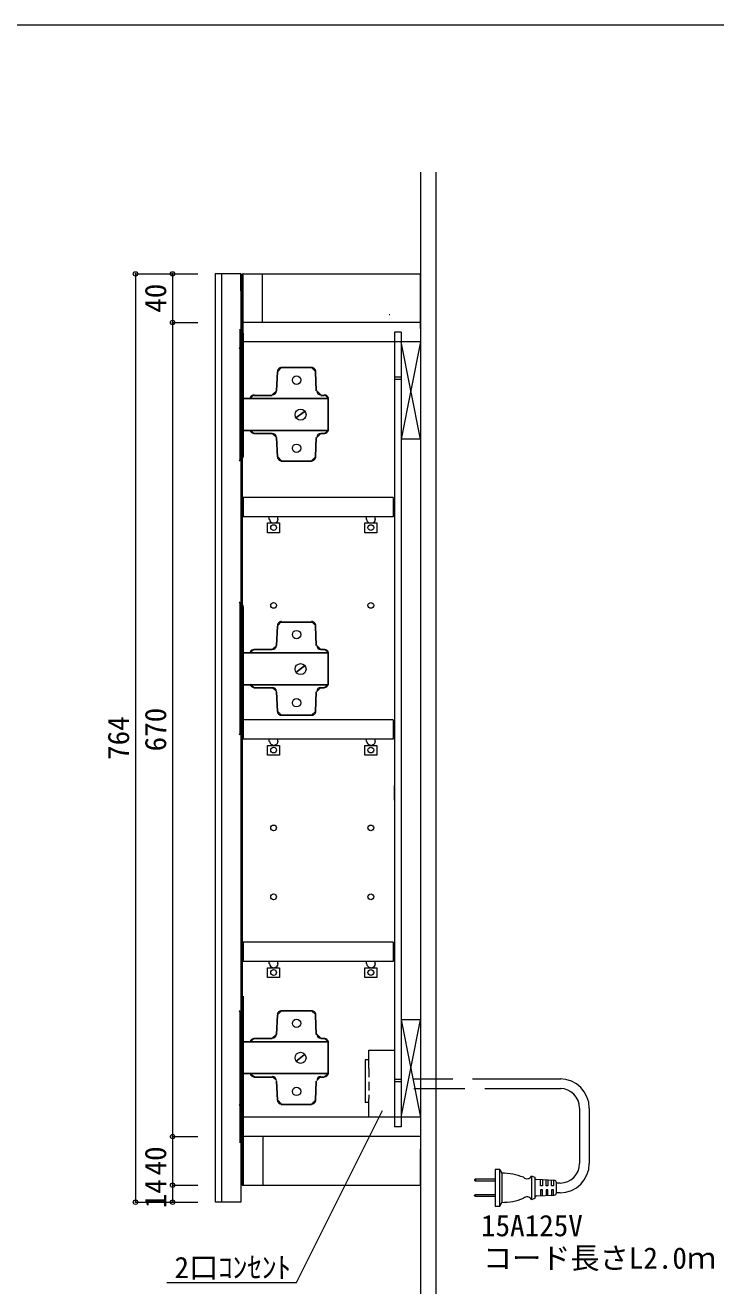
# Model space of a CAD drawing. Units: millimetres at full size, sheet at 1:6. Extents: x -1249 to 1249, y -827 to 827.
# Drawn here: x 159 to 727, y -211 to 827 of the extents above; entities that cross this region are included whole.
import ezdxf
from ezdxf.enums import TextEntityAlignment as Align

# ---------------------------------------------------------------- set-up
doc = ezdxf.new("R2010")
doc.units = ezdxf.units.MM
doc.header["$LTSCALE"] = 6
doc.header["$PDMODE"] = 32
doc.header["$PDSIZE"] = 3.6
doc.linetypes.add('DASHED1', pattern=[1.8, 1.2, -0.6])
doc.layers.add('0-0_0', color=7, linetype='Continuous', lineweight=15)
doc.layers.add('1-0', color=7, linetype='Continuous', lineweight=15)
doc.styles.add('ＭＳ ゴシック', font='')
doc.styles.get('ＭＳ ゴシック').set_extended_font_data('MS Gothic')

msp = doc.modelspace()

# ---------------------------------------------------------------- linework, layer by layer
at = {"layer": '0-0_0', "lineweight": 18}
msp.add_lwpolyline([(-1249.379, -826.86), (1248.863, -826.86), (1248.863, 826.506), (-1249.379, 826.506)], close=True, dxfattribs=at)
at = {"layer": '1-0'}
for p, q in [((483.985, 705.7), (483.985, -427.601)), ((496.485, 705.7), (496.485, 589.678)), ((335.981, 621.871), (314.981, 621.871)), ((314.981, 621.871), (314.981, -142.129)), ((319.981, 621.871), (319.981, -142.129)), ((335.981, 607.871), (335.981, 621.871)), ((335.981, 621.871), (335.981, -142.129)), ((337.985, 581.875), (337.985, 621.871)), ((353.985, 581.875), (353.985, 621.871)), ((483.985, 576.875), (483.985, 621.871)), ((483.985, 606.875), (483.985, -98.129)), ((483.985, 591.875), (483.985, 486.875)), ((483.985, 581.875), (337.985, 581.875)), ((337.985, 565.875), (337.985, 581.875)), ((458.087, 588.375), (458.597, 588.375)), ((496.485, 589.678), (496.485, -427.601)), ((467.985, 573.862), (467.985, -79.96)), ((483.985, 565.875), (337.985, 565.875)), ((483.985, 565.875), (467.985, 485.875)), ((483.985, 485.875), (467.985, 565.875)), ((467.985, 536.875), (462.485, 536.875)), ((467.985, 534.875), (462.485, 534.875)), ((483.985, 485.875), (467.985, 485.875)), ((338.049, 437.963), (338.049, 421.963)), ((461.473, 437.963), (338.049, 437.963)), ((362.433, 416.868), (363.524, 416.868)), ((442.497, 416.868), (443.589, 416.868)), ((338.049, 254.906), (338.049, 238.906)), ((461.473, 254.906), (338.049, 254.906)), ((362.433, 233.811), (363.524, 233.811)), ((442.497, 233.811), (443.589, 233.811)), ((338.049, 71.849), (338.049, 55.849)), ((461.473, 71.849), (338.049, 71.849)), ((362.433, 50.754), (363.524, 50.754)), ((442.497, 50.754), (443.589, 50.754)), ((467.985, -72.129), (483.985, 7.871)), ((483.985, 7.041), (483.985, -82.959)), ((441.485, -32.129), (441.485, -17.129)), ((441.485, -17.129), (462.485, -17.129)), ((462.485, -17.129), (462.485, -72.129)), ((441.485, -24.946), (438.485, -24.946)), ((438.485, -24.946), (438.485, -59.946)), ((467.985, -41.129), (462.485, -41.129)), ((478.312, -40.629), (510.415, -40.629)), ((526.852, -40.629), (599.592, -40.629)), ((467.985, -43.129), (462.485, -43.129)), ((478.312, -48.629), (520.415, -48.629)), ((536.852, -48.629), (599.592, -48.629)), ((441.485, -59.946), (438.485, -59.946)), ((441.485, -72.129), (441.485, -57.129)), ((462.485, -72.129), (441.485, -72.129)), ((614.836, -64.629), (614.836, -110.351)), ((622.836, -64.629), (622.836, -110.351)), ((467.985, -79.96), (462.485, -79.96)), ((351.941, -88.129), (337.985, -88.129)), ((483.985, -88.129), (338.049, -88.129)), ((338.049, -88.129), (338.049, -128.129)), ((354.049, -88.129), (354.049, -128.129)), ((483.985, -128.129), (483.985, -98.129)), ((529.129, -123.181), (528.291, -123.666)), ((528.291, -123.666), (528.291, -124.166)), ((528.291, -124.166), (529.129, -124.651)), ((545.291, -123.181), (529.129, -123.181)), ((529.129, -123.181), (529.129, -124.651)), ((545.291, -115.266), (545.291, -130.267)), ((549.291, -115.266), (545.291, -115.266)), ((549.291, -115.266), (550.808, -118.266)), ((549.291, -130.267), (549.291, -115.266)), ((550.808, -118.266), (550.808, -130.267)), ((575.292, -120.716), (575.292, -130.267)), ((578.292, -121.716), (575.292, -120.716)), ((578.292, -130.267), (578.292, -121.716)), ((593.878, -124.184), (579.272, -123.558)), ((582.792, -128.517), (582.792, -123.709)), ((584.292, -123.773), (584.292, -128.517)), ((587.292, -128.517), (587.292, -123.902)), ((588.792, -123.966), (588.792, -128.517)), ((591.792, -128.517), (591.792, -124.095)), ((593.292, -124.159), (593.292, -128.517)), ((529.129, -124.651), (545.291, -124.651)), ((545.291, -130.267), (545.291, -145.267)), ((549.291, -145.267), (549.291, -130.267)), ((550.808, -130.267), (550.808, -142.267)), ((575.292, -130.267), (575.292, -139.817)), ((578.292, -138.817), (578.292, -130.267)), ((584.292, -128.517), (582.792, -128.517)), ((582.792, -132.017), (582.792, -136.824)), ((584.292, -132.017), (582.792, -132.017)), ((584.292, -136.76), (584.292, -132.017)), ((588.792, -128.517), (587.292, -128.517)), ((587.292, -132.017), (587.292, -136.631)), ((588.792, -132.017), (587.292, -132.017)), ((588.792, -136.567), (588.792, -132.017)), ((593.292, -128.517), (591.792, -128.517)), ((591.792, -132.017), (591.792, -136.438)), ((593.292, -132.017), (591.792, -132.017)), ((593.292, -136.374), (593.292, -132.017)), ((595.792, -130.267), (595.792, -126.182)), ((598.836, -126.351), (595.792, -126.351)), ((595.792, -134.351), (595.792, -130.267)), ((598.836, -134.351), (595.792, -134.351)), ((335.981, -142.129), (314.981, -142.129)), ((335.981, -141.129), (335.981, -142.129)), ((528.291, -136.367), (529.129, -135.882)), ((528.291, -136.867), (528.291, -136.367)), ((529.129, -137.352), (528.291, -136.867)), ((529.129, -135.882), (545.291, -135.882)), ((529.129, -137.352), (529.129, -135.882)), ((545.291, -137.352), (529.129, -137.352)), ((549.291, -145.267), (550.808, -142.267)), ((575.292, -139.817), (578.292, -138.817)), ((579.272, -136.975), (593.878, -136.349)), ((545.291, -145.267), (549.291, -145.267))]:
    msp.add_line(p, q, dxfattribs=at)
at = {"layer": '1-0', "color": 4, "lineweight": 9}
for p, q in [((249.321, 621.871), (300.562, 621.871)), ((249.321, 621.871), (249.321, -142.129)), ((279.842, 621.871), (279.842, 581.875)), ((279.842, 621.871), (300.562, 621.871)), ((279.842, 581.875), (300.562, 581.875)), ((279.842, 581.875), (279.842, -88.129)), ((279.842, -88.129), (300.562, -88.129)), ((279.842, -88.129), (279.842, -128.129)), ((279.842, -128.129), (300.562, -128.129)), ((279.842, -128.129), (279.842, -142.129)), ((249.321, -142.129), (300.562, -142.129)), ((279.842, -142.129), (300.562, -142.129))]:
    msp.add_line(p, q, dxfattribs=at)
at = {"layer": '1-0', "color": 8, "lineweight": 18}
for p, q in [((338.045, 557.335), (334.588, 560.792)), ((369.525, 544.779), (366.068, 541.322)), ((397.73, 541.322), (394.272, 544.779)), ((346.961, 522.215), (343.614, 519.623)), ((361.883, 522.215), (365.336, 525.516)), ((398.461, 525.516), (401.915, 522.215)), ((408.174, 519.623), (404.826, 522.215)), ((343.614, 493.146), (346.961, 490.554)), ((365.336, 487.253), (361.883, 490.554)), ((401.915, 490.554), (398.461, 487.253)), ((404.826, 490.554), (408.174, 493.146)), ((334.588, 468.341), (338.045, 471.798)), ((366.068, 471.447), (369.525, 467.99)), ((394.272, 467.99), (397.73, 471.447)), ((338.045, 347.904), (334.588, 351.361)), ((369.525, 335.712), (366.068, 332.255)), ((397.73, 332.255), (394.272, 335.712)), ((346.961, 312.784), (343.614, 310.191)), ((361.883, 312.784), (365.336, 316.085)), ((398.461, 316.085), (401.915, 312.784)), ((408.174, 310.191), (404.826, 312.784)), ((343.614, 284.079), (346.961, 281.486)), ((365.336, 278.186), (361.883, 281.486)), ((401.915, 281.486), (398.461, 278.186)), ((404.826, 281.486), (408.174, 284.079)), ((366.068, 262.016), (369.525, 258.559)), ((394.272, 258.559), (397.73, 262.016)), ((334.588, 242.91), (338.045, 246.367)), ((338.045, 11.64), (334.588, 15.098)), ((369.525, 15.449), (366.068, 11.991)), ((397.73, 11.991), (394.272, 15.449)), ((346.961, -7.479), (343.614, -10.072)), ((361.883, -7.115), (365.336, -3.815)), ((398.461, -3.815), (401.915, -7.115)), ((408.174, -10.072), (404.826, -7.479)), ((343.614, -36.184), (346.961, -38.777)), ((365.336, -42.077), (361.883, -38.777)), ((401.915, -38.777), (398.461, -42.077)), ((404.826, -38.777), (408.174, -36.184)), ((334.588, -62.353), (338.045, -58.896)), ((366.068, -57.883), (369.525, -61.341)), ((394.272, -61.341), (397.73, -57.883))]:
    msp.add_line(p, q, dxfattribs=at)
at = {"layer": '1-0', "color": 1, "lineweight": 18}
msp.add_line((462.409, 188.684), (462.409, 200.694), dxfattribs=at)
at = {"layer": '1-0', "linetype": 'DASHED1'}
msp.add_line((441.485, -32.129), (441.485, -57.129), dxfattribs=at)
at = {"layer": '1-0'}
for points in [[(336.985, 576.875), (336.985, 621.871), (483.985, 621.871)], [(336.985, 576.875), (336.985, -128.129), (483.985, -128.129)], [(467.985, 573.862), (462.485, 573.862), (462.485, -79.96)], [(461.473, 437.963), (461.473, 421.963), (338.049, 421.963)], [(366.436, 419.78), (366.436, 421.963), (359.157, 421.963), (359.157, 419.78)], [(446.501, 419.78), (446.501, 421.963), (439.222, 421.963), (439.222, 419.78)], [(461.473, 254.906), (461.473, 238.906), (338.049, 238.906)], [(366.436, 237.087), (366.436, 238.906), (359.157, 238.906), (359.157, 237.087)], [(446.501, 237.087), (446.501, 238.906), (439.222, 238.906), (439.222, 237.087)], [(461.473, 71.849), (461.473, 55.849), (338.049, 55.849)], [(366.436, 54.03), (366.436, 55.849), (359.157, 55.849), (359.157, 54.03)], [(446.501, 54.03), (446.501, 55.849), (439.222, 55.849), (439.222, 54.03)], [(483.985, 7.871), (467.985, 7.871), (483.985, -72.129)], [(275.134, -208.192), (381.907, -208.192), (452.708, -66.589)], [(483.985, -72.129), (337.985, -72.129), (337.985, -88.129)]]:
    msp.add_lwpolyline(points, dxfattribs=at)
at = {"layer": '1-0', "color": 8, "lineweight": 18}
for points in [[(335.446, 467.977), (335.446, 576.428), (335.446, 467.977)], [(338.045, 573.153), (338.045, 471.616), (338.045, 573.153)], [(366.068, 541.14), (365.34, 525.491), (366.068, 541.14)], [(394.09, 544.779), (369.343, 544.779), (394.09, 544.779)], [(398.094, 525.491), (397.366, 541.14), (398.094, 525.491)], [(361.701, 521.852), (346.779, 521.852), (361.701, 521.852)], [(404.644, 521.852), (401.733, 521.852), (404.644, 521.852)], [(381.353, 503.291), (388.267, 508.386), (381.353, 503.291)], [(361.701, 490.554), (346.779, 490.554), (361.701, 490.554)], [(404.644, 490.554), (401.733, 490.554), (404.644, 490.554)], [(366.068, 471.265), (365.34, 487.278), (366.068, 471.265)], [(398.094, 487.278), (397.366, 471.265), (398.094, 487.278)], [(394.09, 467.626), (369.343, 467.626), (394.09, 467.626)], [(335.446, 242.546), (335.446, 350.997), (335.446, 242.546)], [(338.045, 347.722), (338.045, 246.185), (338.045, 347.722)], [(366.068, 332.073), (365.34, 316.06), (366.068, 332.073)], [(394.09, 335.348), (369.343, 335.348), (394.09, 335.348)], [(398.094, 316.06), (397.366, 332.073), (398.094, 316.06)], [(361.701, 312.784), (346.779, 312.784), (361.701, 312.784)], [(404.644, 312.784), (401.733, 312.784), (404.644, 312.784)], [(381.353, 293.86), (388.267, 298.955), (381.353, 293.86)], [(361.701, 281.122), (346.779, 281.122), (361.701, 281.122)], [(404.644, 281.122), (401.733, 281.122), (404.644, 281.122)], [(366.068, 261.834), (365.34, 277.847), (366.068, 261.834)], [(398.094, 277.847), (397.366, 261.834), (398.094, 277.847)], [(394.09, 258.559), (369.343, 258.559), (394.09, 258.559)], [(338.045, 27.458), (338.045, -74.078), (338.045, 27.458)], [(335.446, -93.353), (335.446, 15.098), (335.446, -93.353)], [(366.068, 11.809), (365.34, -4.203), (366.068, 11.809)], [(394.09, 15.449), (369.343, 15.449), (394.09, 15.449)], [(398.094, -4.203), (397.366, 11.809), (398.094, -4.203)], [(361.701, -7.479), (346.779, -7.479), (361.701, -7.479)], [(404.644, -7.479), (401.733, -7.479), (404.644, -7.479)], [(381.353, -26.403), (388.267, -20.944), (381.353, -26.403)], [(361.701, -39.141), (346.779, -39.141), (361.701, -39.141)], [(404.644, -39.141), (401.733, -39.141), (404.644, -39.141)], [(366.068, -58.065), (365.34, -42.416), (366.068, -58.065)], [(398.094, -42.416), (397.366, -58.065), (398.094, -42.416)], [(394.09, -61.704), (369.343, -61.704), (394.09, -61.704)]]:
    msp.add_lwpolyline(points, dxfattribs=at)
for points in [[(338.045, 519.304), (407.92, 519.304), (407.92, 493.101), (338.045, 493.101), (407.92, 493.101), (407.92, 519.304)], [(338.045, 309.873), (407.92, 309.873), (407.92, 283.67), (338.045, 283.67), (407.92, 283.67), (407.92, 309.873)], [(338.045, -10.026), (407.92, -10.026), (407.92, -36.229), (338.045, -36.229), (407.92, -36.229), (407.92, -10.026)]]:
    msp.add_lwpolyline(points, close=True, dxfattribs=at)
at = {"layer": '1-0'}
for points in [[(367.892, 416.868), (367.892, 408.862), (358.066, 408.862), (358.066, 416.868)], [(447.956, 416.868), (447.956, 408.862), (438.13, 408.862), (438.13, 416.868)], [(367.892, 233.811), (367.892, 225.805), (358.066, 225.805), (358.066, 233.811)], [(447.956, 233.811), (447.956, 225.805), (438.13, 225.805), (438.13, 233.811)], [(367.892, 50.754), (367.892, 42.748), (358.066, 42.748), (358.066, 50.754)], [(447.956, 50.754), (447.956, 42.748), (438.13, 42.748), (438.13, 50.754)]]:
    msp.add_lwpolyline(points, close=True, dxfattribs=at)
at = {"layer": '1-0', "color": 8, "lineweight": 18}
for centre, radius in [((381.899, 534.407), 3.457), ((381.899, 534.407), 3.457), ((385.174, 506.021), 4.549), ((385.174, 506.021), 4.549), ((381.899, 478.362), 3.457), ((381.899, 478.362), 3.457), ((381.899, 324.976), 3.457), ((381.899, 324.976), 3.457), ((385.174, 296.589), 4.549), ((385.174, 296.589), 4.549), ((381.899, 268.931), 3.457), ((381.899, 268.931), 3.457), ((381.899, 5.077), 3.457), ((381.899, 5.077), 3.457), ((385.174, -23.31), 4.549), ((385.174, -23.31), 4.549), ((381.899, -50.969), 3.457), ((381.899, -50.969), 3.457)]:
    msp.add_circle(centre, radius, dxfattribs=at)
at = {"layer": '1-0'}
for centre in [(362.979, 413.047), (443.043, 413.047), (362.979, 229.99), (443.043, 229.99), (362.979, 46.933), (443.043, 46.933)]:
    msp.add_circle(centre, 2.365, dxfattribs=at)
at = {"layer": '1-0', "lineweight": 18}
for centre in [(362.979, 413.047), (443.043, 413.047), (362.979, 348.995), (443.043, 348.995), (362.979, 229.99), (443.043, 229.99), (362.979, 165.938), (443.043, 165.938), (362.979, 109.165), (443.043, 109.165), (362.979, 46.933), (443.043, 46.933)]:
    msp.add_circle(centre, 2.365, dxfattribs=at)
at = {"layer": '1-0', "color": 8, "lineweight": 18}
for centre, start, end in [((334.588, 557.335), 359.99996, 90.00004), ((369.525, 541.322), 89.99996, 180.00004), ((394.272, 541.322), 359.99996, 90.00004), ((346.961, 518.758), 90, 165.52001), ((361.883, 525.673), 269.99997, 357.39629), ((401.915, 525.673), 182.60371, 270.00003), ((404.826, 518.758), 14.47999, 90), ((346.961, 494.011), 194.47999, 270), ((361.883, 487.096), 2.60371, 90.00003), ((401.915, 487.096), 89.99997, 177.39629), ((404.826, 494.011), 270, 345.52001), ((334.588, 471.798), 269.99996, 0.00004), ((369.525, 471.447), 179.99996, 270.00004), ((394.272, 471.447), 269.99996, 0.00004), ((334.588, 347.904), 359.99996, 90.00004), ((369.525, 332.255), 89.99996, 180.00004), ((394.272, 332.255), 359.99996, 90.00004), ((346.961, 309.327), 90, 165.52001), ((361.883, 316.242), 269.99997, 357.39629), ((401.915, 316.242), 182.60371, 270.00003), ((404.826, 309.327), 14.47999, 90), ((346.961, 284.944), 194.47999, 270), ((361.883, 278.029), 2.60371, 90.00003), ((401.915, 278.029), 89.99997, 177.39629), ((404.826, 284.944), 270, 345.52001), ((369.525, 262.016), 179.99996, 270.00004), ((394.272, 262.016), 269.99996, 0.00004), ((334.588, 246.367), 269.99996, 0.00004), ((334.588, 11.64), 359.99996, 90.00004), ((369.525, 11.991), 89.99996, 180.00004), ((394.272, 11.991), 359.99996, 90.00004), ((346.961, -10.936), 90, 165.52001), ((361.883, -3.658), 269.99997, 357.39629), ((401.915, -3.658), 182.60371, 270.00003), ((404.826, -10.936), 14.47999, 90), ((346.961, -35.32), 194.47999, 270), ((361.883, -42.234), 2.60371, 90.00003), ((401.915, -42.234), 89.99997, 177.39629), ((404.826, -35.32), 270, 345.52001), ((334.588, -58.896), 269.99996, 0.00004), ((369.525, -57.883), 179.99996, 270.00004), ((394.272, -57.883), 269.99996, 0.00004)]:
    msp.add_arc(centre, 3.457, start, end, dxfattribs=at)
at = {"layer": '1-0'}
for centre, radius, start, end in [((362.615, 419.962), 3.093, 180, 270), ((363.706, 419.962), 3.093, 270, 360), ((442.679, 419.962), 3.093, 180, 270), ((443.771, 419.962), 3.093, 270, 360), ((362.615, 237.269), 3.093, 180, 270), ((363.706, 237.269), 3.093, 270, 360), ((442.679, 237.269), 3.093, 180, 270), ((443.771, 237.269), 3.093, 270, 360), ((362.615, 54.212), 3.093, 180, 270), ((363.706, 54.212), 3.093, 270, 360), ((442.679, 54.212), 3.093, 180, 270), ((443.771, 54.212), 3.093, 270, 360), ((598.836, -64.629), 24, 0, 90), ((598.836, -64.629), 16, 0, 90), ((598.836, -110.351), 16, 270, 0), ((598.836, -110.351), 24, 270, 0), ((551.053, -165.642), 47.376, 68.23994, 90.29713), ((571.568, -118.394), 4.388, 227.73286, 328.04878), ((579.292, -122.558), 1, 179.43862, 268.87534), ((593.792, -126.182), 2, 0, 87.54598), ((593.792, -134.351), 2, 272.45402, 0), ((551.053, -94.891), 47.376, 269.70287, 291.76006), ((571.568, -142.139), 4.388, 31.95122, 132.26714), ((579.292, -137.975), 1, 91.12466, 180.56138)]:
    msp.add_arc(centre, radius, start, end, dxfattribs=at)
at = {"layer": '1-0', "color": 6}
for p in [(249.321, 621.871), (279.842, 621.871), (279.842, 581.875), (279.842, -88.129), (279.842, -128.129), (249.321, -142.129), (279.842, -142.129)]:
    msp.add_point(p, dxfattribs=at)

# ---------------------------------------------------------------- texts
at = {"layer": '1-0', "style": 'ＭＳ ゴシック'}
for s, p in [('40', (279.842, 589.873)), ('670', (279.842, 228.873)), ('764', (249.321, 221.871)), ('40', (279.842, -120.129)), ('14', (279.842, -147.129))]:
    msp.add_text(s, height=17.6, rotation=90, dxfattribs=at).set_placement(p, align=Align.BOTTOM_LEFT)
for s, p in [('15A125V', (533.713, -175.442)), ('2口ｺﾝｾﾝﾄ', (281.377, -209.905)), ('コード長さL2.0ｍ', (535.308, -202.154))]:
    msp.add_text(s, height=17.6, dxfattribs=at).set_placement(p, align=Align.BOTTOM_LEFT)

doc.saveas('drawing.dxf')
